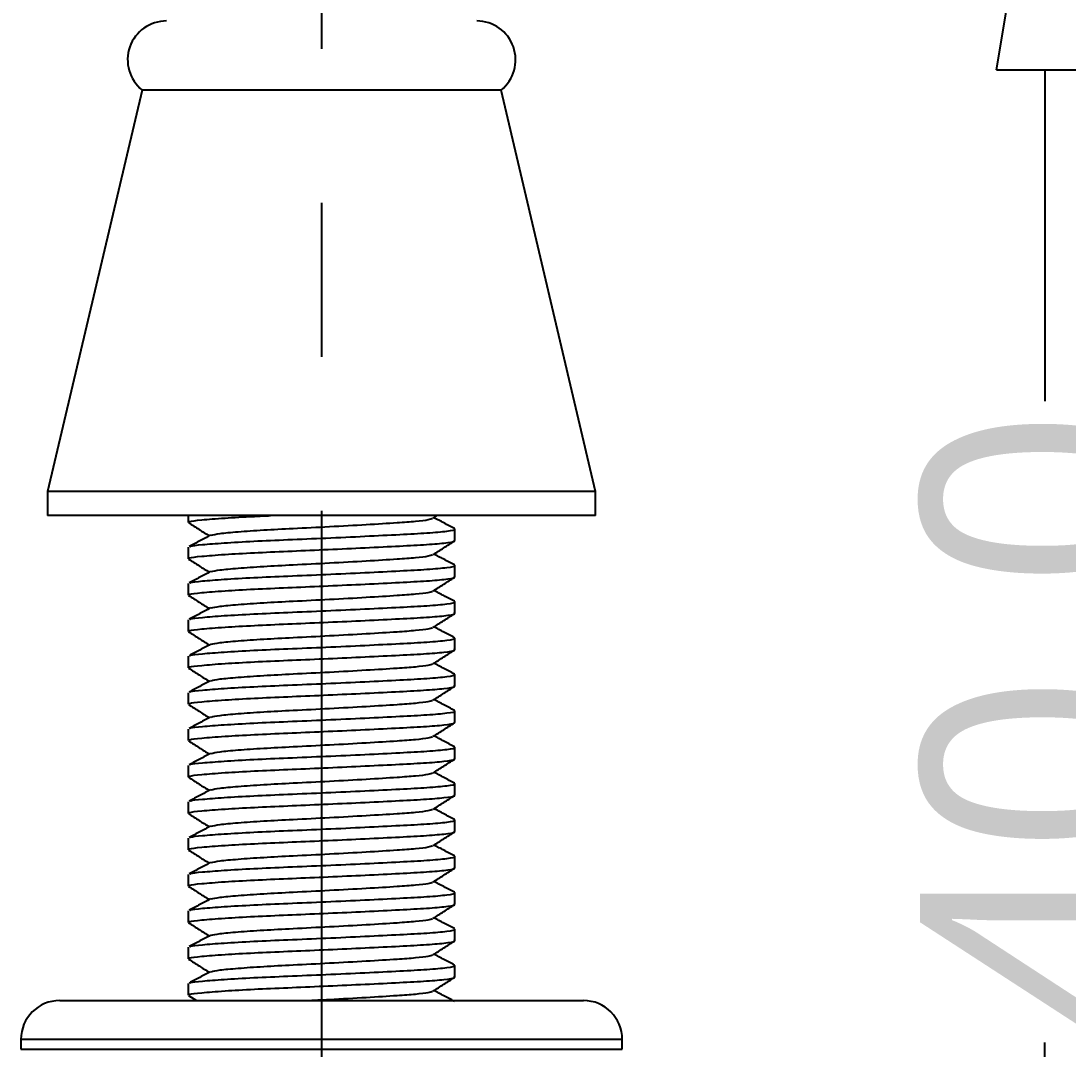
# Model space of a CAD drawing. Header units: millimetres. Extents: x 1036 to 1814, y -113 to 289.
# Drawn here: x 1143.16 to 1164.76, y 109.38 to 130.58 of the extents above; entities that cross this region are included whole.
import ezdxf

# ---------------------------------------------------------------- set-up
doc = ezdxf.new("R2010")
doc.units = ezdxf.units.MM
doc.linetypes.add('CENTER', pattern=[50.8, 31.75, -6.35, 6.35, -6.35])
doc.layers.get('0').update_dxf_attribs({"color": 8, "lineweight": 30})
doc.layers.get('Defpoints').update_dxf_attribs({"color": 6, "lineweight": 9})
for name, color, linetype, lineweight in [('CenterLine', 1, 'CENTER', 9), ('Dimension', 136, 'Continuous', 9), ('SolidLine', 7, 'Continuous', 30)]:
    doc.layers.add(name, color=color, linetype=linetype, lineweight=lineweight)
doc.styles.get("Standard").update_dxf_attribs({"font": ''})
doc.styles.get('Standard').set_extended_font_data('Microsoft YaHei Light')
doc.dimstyles.new('DENGTECx1.5', dxfattribs={"dimtxt": 5, "dimasz": 6, "dimexe": 5, "dimexo": 1, "dimgap": 0.5, "dimtad": 0, "dimdec": 1, "dimzin": 0, "dimdsep": 46, "dimtxsty": 'Standard', "dimblk": 'CLOSEDBLANK', "dimcen": 1, "dimadec": 0, "dimazin": 3, "dimtfac": 1, "dimtdec": 1, "dimtofl": 0, "dimtmove": 0, "dimatfit": 3, "dimldrblk": 'CLOSEDBLANK', "dimfxl": 1, "dimtolj": 1, "dimtzin": 0, "dimarcsym": 0})

# ---------------------------------------------------------------- blocks, each defined once
blk = doc.blocks.new('_ClosedBlank')
at = {"color": 0, "linetype": 'ByBlock', "lineweight": -2}
for p, q in [((-1, 0.1667), (0, 0)), ((-1, 0.1667), (-1, -0.1667)), ((0, 0), (-1, -0.1667))]:
    blk.add_line(p, q, dxfattribs=at)
blk = doc.blocks.new('*D45')
at = {"layer": 'Defpoints', "color": 0, "lineweight": -3}
for p in [(1153.343, 190.584), (1173.156, 190.584), (1151.662, 95.579)]:
    blk.add_point(p, dxfattribs=at)
at = {"layer": 'Dimension', "color": 0, "lineweight": -2}
for p, q in [((1154.343, 190.584), (1178.156, 190.584)), ((1173.156, 184.584), (1173.156, 153.171)), ((1173.156, 101.579), (1173.156, 140.237)), ((1152.662, 95.579), (1178.156, 95.579))]:
    blk.add_line(p, q, dxfattribs=at)
at = {"layer": 'Dimension', "color": 0, "lineweight": -2, "xscale": 6, "yscale": 6, "zscale": 6}
for p, rotation in [((1173.156, 190.584), 90), ((1173.156, 95.579), 270)]:
    blk.add_blockref('_ClosedBlank', p, dxfattribs=dict(at, rotation=rotation))
at = {"layer": 'Dimension', "color": 0, "lineweight": -3, "insert": (1173.156, 146.704), "char_height": 5, "attachment_point": 5, "rotation": 90}
blk.add_mtext('\\A1;95.0', dxfattribs=at)
blk = doc.blocks.new('*D46')
at = {"layer": 'Defpoints', "color": 0, "lineweight": -3}
for p in [(1149.363, 246.034), (1193.018, 246.034), (1151.662, 95.579)]:
    blk.add_point(p, dxfattribs=at)
at = {"layer": 'Dimension', "color": 0, "lineweight": -2}
for p, q in [((1150.363, 246.034), (1198.018, 246.034)), ((1193.018, 240.034), (1193.018, 188.887)), ((1193.018, 101.579), (1193.018, 173.546)), ((1152.662, 95.579), (1198.018, 95.579))]:
    blk.add_line(p, q, dxfattribs=at)
at = {"layer": 'Dimension', "color": 0, "lineweight": -2, "xscale": 6, "yscale": 6, "zscale": 6}
for p, rotation in [((1193.018, 246.034), 90), ((1193.018, 95.579), 270)]:
    blk.add_blockref('_ClosedBlank', p, dxfattribs=dict(at, rotation=rotation))
at = {"layer": 'Dimension', "color": 0, "lineweight": -3, "insert": (1193.018, 181.216), "char_height": 5, "attachment_point": 5, "rotation": 90}
blk.add_mtext('\\A1;150.5', dxfattribs=at)
blk = doc.blocks.new('*D51')
at = {"layer": 'Defpoints', "color": 0, "lineweight": -3}
for p in [(1160.3, 236.284), (1151.662, 95.579), (1181.92, 95.579)]:
    blk.add_point(p, dxfattribs=at)
at = {"layer": 'Dimension', "color": 0, "lineweight": -2}
for p, q in [((1161.3, 236.284), (1186.92, 236.284)), ((1181.92, 230.284), (1181.92, 173.374)), ((1181.92, 101.579), (1181.92, 157.752)), ((1152.662, 95.579), (1186.92, 95.579))]:
    blk.add_line(p, q, dxfattribs=at)
at = {"layer": 'Dimension', "color": 0, "lineweight": -2, "xscale": 6, "yscale": 6, "zscale": 6}
for p, rotation in [((1181.92, 236.284), 90), ((1181.92, 95.579), 270)]:
    blk.add_blockref('_ClosedBlank', p, dxfattribs=dict(at, rotation=rotation))
at = {"layer": 'Dimension', "color": 0, "lineweight": -3, "insert": (1181.92, 165.563), "char_height": 5, "attachment_point": 5, "rotation": 90}
blk.add_mtext('\\A1;140.7', dxfattribs=at)
blk = doc.blocks.new('*D52')
at = {"layer": 'Defpoints', "color": 0, "lineweight": -3}
for p in [(1151.662, 135.579), (1151.662, 95.579), (1164.279, 95.579)]:
    blk.add_point(p, dxfattribs=at)
at = {"layer": 'Dimension', "color": 0, "lineweight": -2}
for p, q in [((1152.662, 135.579), (1169.279, 135.579)), ((1164.279, 129.579), (1164.279, 122.747)), ((1164.279, 101.579), (1164.279, 109.52)), ((1152.662, 95.579), (1169.279, 95.579))]:
    blk.add_line(p, q, dxfattribs=at)
at = {"layer": 'Dimension', "color": 0, "lineweight": -2, "xscale": 6, "yscale": 6, "zscale": 6}
for p, rotation in [((1164.279, 135.579), 90), ((1164.279, 95.579), 270)]:
    blk.add_blockref('_ClosedBlank', p, dxfattribs=dict(at, rotation=rotation))
at = {"layer": 'Dimension', "color": 0, "lineweight": -3, "insert": (1164.279, 116.134), "char_height": 5, "attachment_point": 5, "rotation": 90}
blk.add_mtext('\\A1;40.0', dxfattribs=at)

msp = doc.modelspace()

# ---------------------------------------------------------------- linework, layer by layer
at = {"layer": 'CenterLine', "lineweight": -3, "ltscale": 0.5}
msp.add_line((1149.363, 247.485), (1149.363, 94.22), dxfattribs=at)
at = {"layer": 'SolidLine', "color": 7, "linetype": 'Continuous', "lineweight": 25}
for p, q in [((1145.663, 129.16), (1143.713, 120.884)), ((1153.063, 129.16), (1145.663, 129.16)), ((1155.013, 120.884), (1153.063, 129.16)), ((1143.713, 120.884), (1143.713, 120.384)), ((1155.013, 120.884), (1143.713, 120.884)), ((1155.013, 120.384), (1155.013, 120.884)), ((1155.013, 120.384), (1143.713, 120.384)), ((1146.613, 120.384), (1146.613, 120.244)), ((1151.662, 120.329), (1151.749, 120.384)), ((1152.113, 119.869), (1152.113, 120.108)), ((1146.613, 119.733), (1146.613, 119.494)), ((1152.113, 119.119), (1152.113, 119.358)), ((1146.613, 118.983), (1146.613, 118.744)), ((1152.113, 118.369), (1152.113, 118.608)), ((1146.613, 118.233), (1146.613, 117.994)), ((1152.113, 117.619), (1152.113, 117.858)), ((1146.613, 117.483), (1146.613, 117.244)), ((1152.113, 116.869), (1152.113, 117.108)), ((1146.613, 116.733), (1146.613, 116.494)), ((1152.113, 116.119), (1152.113, 116.358)), ((1146.613, 115.983), (1146.613, 115.744)), ((1152.113, 115.369), (1152.113, 115.608)), ((1146.613, 115.233), (1146.613, 114.994)), ((1152.113, 114.619), (1152.113, 114.858)), ((1146.613, 114.483), (1146.613, 114.244)), ((1152.113, 113.869), (1152.113, 114.108)), ((1146.613, 113.733), (1146.613, 113.494)), ((1152.113, 113.119), (1152.113, 113.358)), ((1146.613, 112.983), (1146.613, 112.744)), ((1152.113, 112.369), (1152.113, 112.608)), ((1146.613, 112.233), (1146.613, 111.994)), ((1152.113, 111.619), (1152.113, 111.858)), ((1146.613, 111.483), (1146.613, 111.244)), ((1152.113, 110.869), (1152.113, 111.108)), ((1146.613, 110.733), (1146.613, 110.494)), ((1143.963, 110.384), (1154.763, 110.384)), ((1146.616, 110.489), (1146.781, 110.384)), ((1143.163, 109.584), (1143.163, 109.384)), ((1155.563, 109.384), (1155.563, 109.584))]:
    msp.add_line(p, q, dxfattribs=at)
at = {"layer": 'SolidLine', "color": 8, "linetype": 'Continuous', "lineweight": 25}
for p, q in [((1143.166, 109.584), (1143.163, 109.584)), ((1155.563, 109.584), (1143.166, 109.584)), ((1143.163, 109.384), (1155.563, 109.384))]:
    msp.add_line(p, q, dxfattribs=at)
at = {"layer": 'SolidLine', "color": 7, "linetype": 'Continuous', "lineweight": 25}
for centre, start, end in [((1146.163, 129.784), 90, 231.3178), ((1152.563, 129.784), 308.6822, 90), ((1143.963, 109.584), 90, 180), ((1154.763, 109.584), 0, 90)]:
    msp.add_arc(centre, 0.8, start, end, dxfattribs=at)
for points, knots in [([(1146.645, 120.244), (1146.639, 120.251), (1146.622, 120.269), (1146.865, 120.296), (1147.327, 120.333), (1147.842, 120.364), (1148.197, 120.379), (1148.311, 120.384)], [0, 0, 0, 0, 0.133979, 0.385927, 0.648178, 0.887496, 1, 1, 1, 1]), ([(1147.089, 119.98), (1147.134, 119.991), (1147.219, 120.014), (1147.623, 120.051), (1148.144, 120.088), (1148.797, 120.122), (1149.536, 120.159), (1150.292, 120.201), (1150.898, 120.238), (1151.32, 120.269), (1151.581, 120.3), (1151.629, 120.32), (1151.651, 120.329)], [0, 0, 0, 0, 0.1066204, 0.2069726, 0.3082557, 0.4061638, 0.5179151, 0.6334035, 0.7462671, 0.8330012, 0.9231773, 1, 1, 1, 1]), ([(1152.106, 120.117), (1152.032, 120.156), (1151.89, 120.23), (1151.748, 120.305), (1151.68, 120.341)], [0, 0, 0, 0, 0.5215261, 1, 1, 1, 1]), ([(1146.616, 120.239), (1146.69, 120.192), (1146.833, 120.101), (1146.977, 120.01), (1147.047, 119.966)], [0, 0, 0, 0, 0.513472, 1, 1, 1, 1]), ([(1146.653, 119.746), (1146.655, 119.749), (1146.662, 119.763), (1146.891, 119.786), (1147.326, 119.821), (1147.943, 119.857), (1148.669, 119.889), (1149.463, 119.922), (1150.267, 119.959), (1150.988, 119.996), (1151.583, 120.027), (1151.971, 120.064), (1152.144, 120.093), (1152.103, 120.106), (1152.099, 120.108)], [0, 0, 0, 0, 0.027601, 0.117881, 0.211825, 0.306344, 0.397694, 0.492641, 0.590953, 0.688421, 0.782166, 0.883647, 0.986717, 1, 1, 1, 1]), ([(1147.073, 119.98), (1146.999, 119.941), (1146.851, 119.863), (1146.704, 119.785), (1146.63, 119.746)], [0, 0, 0, 0, 0.49983, 1, 1, 1, 1]), ([(1146.645, 119.494), (1146.639, 119.501), (1146.622, 119.519), (1146.866, 119.546), (1147.324, 119.583), (1147.952, 119.619), (1148.655, 119.65), (1149.412, 119.682), (1150.185, 119.717), (1150.901, 119.753), (1151.5, 119.784), (1151.92, 119.819), (1152.127, 119.849), (1152.093, 119.866), (1152.085, 119.869)], [0, 0, 0, 0, 0.050085, 0.144271, 0.242308, 0.331772, 0.418162, 0.504619, 0.594105, 0.687351, 0.776935, 0.868855, 0.969469, 1, 1, 1, 1]), ([(1151.662, 119.579), (1151.736, 119.626), (1151.883, 119.72), (1152.031, 119.814), (1152.105, 119.861)], [0, 0, 0, 0, 0.499806, 1, 1, 1, 1]), ([(1146.616, 119.489), (1146.69, 119.442), (1146.833, 119.351), (1146.977, 119.26), (1147.047, 119.216)], [0, 0, 0, 0, 0.513472, 1, 1, 1, 1]), ([(1147.089, 119.23), (1147.134, 119.241), (1147.219, 119.264), (1147.623, 119.301), (1148.144, 119.338), (1148.797, 119.372), (1149.536, 119.409), (1150.292, 119.451), (1150.898, 119.488), (1151.32, 119.519), (1151.581, 119.55), (1151.629, 119.57), (1151.651, 119.579)], [0, 0, 0, 0, 0.10662, 0.206973, 0.308256, 0.406164, 0.517915, 0.633403, 0.746267, 0.833001, 0.923177, 1, 1, 1, 1]), ([(1152.106, 119.367), (1152.032, 119.406), (1151.89, 119.48), (1151.748, 119.555), (1151.68, 119.591)], [0, 0, 0, 0, 0.521527, 1, 1, 1, 1]), ([(1147.073, 119.23), (1146.999, 119.191), (1146.851, 119.113), (1146.704, 119.035), (1146.63, 118.996)], [0, 0, 0, 0, 0.49983, 1, 1, 1, 1]), ([(1146.653, 118.996), (1146.655, 118.999), (1146.662, 119.013), (1146.891, 119.036), (1147.326, 119.071), (1147.943, 119.107), (1148.669, 119.139), (1149.463, 119.172), (1150.267, 119.209), (1150.988, 119.246), (1151.583, 119.277), (1151.971, 119.314), (1152.144, 119.343), (1152.103, 119.356), (1152.099, 119.358)], [0, 0, 0, 0, 0.027601, 0.117881, 0.211825, 0.306344, 0.397694, 0.492641, 0.590953, 0.688421, 0.782166, 0.883647, 0.986717, 1, 1, 1, 1]), ([(1146.645, 118.744), (1146.639, 118.751), (1146.622, 118.769), (1146.866, 118.796), (1147.324, 118.833), (1147.952, 118.869), (1148.655, 118.9), (1149.412, 118.932), (1150.185, 118.967), (1150.901, 119.003), (1151.5, 119.034), (1151.92, 119.069), (1152.127, 119.099), (1152.093, 119.116), (1152.085, 119.119)], [0, 0, 0, 0, 0.050085, 0.144271, 0.242308, 0.331772, 0.418162, 0.504619, 0.594105, 0.687351, 0.776935, 0.868855, 0.969469, 1, 1, 1, 1]), ([(1151.662, 118.829), (1151.736, 118.876), (1151.883, 118.97), (1152.031, 119.064), (1152.105, 119.111)], [0, 0, 0, 0, 0.499806, 1, 1, 1, 1]), ([(1147.089, 118.48), (1147.134, 118.491), (1147.219, 118.514), (1147.623, 118.551), (1148.144, 118.588), (1148.797, 118.622), (1149.536, 118.659), (1150.292, 118.701), (1150.898, 118.738), (1151.32, 118.769), (1151.581, 118.8), (1151.629, 118.82), (1151.651, 118.829)], [0, 0, 0, 0, 0.10662, 0.206973, 0.308256, 0.406164, 0.517915, 0.633403, 0.746267, 0.833001, 0.923177, 1, 1, 1, 1]), ([(1152.106, 118.617), (1152.032, 118.656), (1151.89, 118.73), (1151.748, 118.805), (1151.68, 118.841)], [0, 0, 0, 0, 0.521527, 1, 1, 1, 1]), ([(1146.616, 118.739), (1146.69, 118.692), (1146.833, 118.601), (1146.977, 118.51), (1147.047, 118.466)], [0, 0, 0, 0, 0.513472, 1, 1, 1, 1]), ([(1146.653, 118.246), (1146.655, 118.249), (1146.662, 118.263), (1146.891, 118.286), (1147.326, 118.321), (1147.943, 118.357), (1148.669, 118.389), (1149.463, 118.422), (1150.267, 118.459), (1150.988, 118.496), (1151.583, 118.527), (1151.971, 118.564), (1152.144, 118.593), (1152.103, 118.606), (1152.099, 118.608)], [0, 0, 0, 0, 0.027601, 0.117881, 0.211825, 0.306344, 0.397694, 0.492641, 0.590953, 0.688421, 0.782166, 0.883647, 0.986717, 1, 1, 1, 1]), ([(1147.073, 118.48), (1146.999, 118.441), (1146.851, 118.363), (1146.704, 118.285), (1146.63, 118.246)], [0, 0, 0, 0, 0.49983, 1, 1, 1, 1]), ([(1146.645, 117.994), (1146.639, 118.001), (1146.622, 118.019), (1146.866, 118.046), (1147.324, 118.083), (1147.952, 118.119), (1148.655, 118.15), (1149.412, 118.182), (1150.185, 118.217), (1150.901, 118.253), (1151.5, 118.284), (1151.92, 118.319), (1152.127, 118.349), (1152.093, 118.366), (1152.085, 118.369)], [0, 0, 0, 0, 0.050085, 0.144271, 0.242308, 0.331772, 0.418162, 0.504619, 0.594105, 0.687351, 0.776935, 0.868855, 0.969469, 1, 1, 1, 1]), ([(1151.662, 118.079), (1151.736, 118.126), (1151.883, 118.22), (1152.031, 118.314), (1152.105, 118.361)], [0, 0, 0, 0, 0.499806, 1, 1, 1, 1]), ([(1146.616, 117.989), (1146.69, 117.942), (1146.833, 117.851), (1146.977, 117.76), (1147.047, 117.716)], [0, 0, 0, 0, 0.513472, 1, 1, 1, 1]), ([(1147.089, 117.73), (1147.134, 117.741), (1147.219, 117.764), (1147.623, 117.801), (1148.144, 117.838), (1148.797, 117.872), (1149.536, 117.909), (1150.292, 117.951), (1150.898, 117.988), (1151.32, 118.019), (1151.581, 118.05), (1151.629, 118.07), (1151.651, 118.079)], [0, 0, 0, 0, 0.1066204, 0.2069726, 0.3082557, 0.4061638, 0.5179151, 0.6334035, 0.7462671, 0.8330012, 0.9231773, 1, 1, 1, 1]), ([(1152.106, 117.867), (1152.032, 117.906), (1151.89, 117.98), (1151.748, 118.055), (1151.68, 118.091)], [0, 0, 0, 0, 0.521527, 1, 1, 1, 1]), ([(1147.073, 117.73), (1146.999, 117.691), (1146.851, 117.613), (1146.704, 117.535), (1146.63, 117.496)], [0, 0, 0, 0, 0.49983, 1, 1, 1, 1]), ([(1146.653, 117.496), (1146.655, 117.499), (1146.662, 117.513), (1146.891, 117.536), (1147.326, 117.571), (1147.943, 117.607), (1148.669, 117.639), (1149.463, 117.672), (1150.267, 117.709), (1150.988, 117.746), (1151.583, 117.777), (1151.971, 117.814), (1152.144, 117.843), (1152.103, 117.856), (1152.099, 117.858)], [0, 0, 0, 0, 0.027601, 0.117881, 0.211825, 0.306344, 0.397694, 0.492641, 0.590953, 0.688421, 0.782166, 0.883647, 0.986717, 1, 1, 1, 1]), ([(1146.645, 117.244), (1146.639, 117.251), (1146.622, 117.269), (1146.866, 117.296), (1147.324, 117.333), (1147.952, 117.369), (1148.655, 117.4), (1149.412, 117.432), (1150.185, 117.467), (1150.901, 117.503), (1151.5, 117.534), (1151.92, 117.569), (1152.127, 117.599), (1152.093, 117.616), (1152.085, 117.619)], [0, 0, 0, 0, 0.050085, 0.144271, 0.242308, 0.331772, 0.418162, 0.504619, 0.594105, 0.687351, 0.776935, 0.868855, 0.969469, 1, 1, 1, 1]), ([(1151.662, 117.329), (1151.736, 117.376), (1151.883, 117.47), (1152.031, 117.564), (1152.105, 117.611)], [0, 0, 0, 0, 0.499806, 1, 1, 1, 1]), ([(1147.089, 116.98), (1147.134, 116.991), (1147.219, 117.014), (1147.623, 117.051), (1148.144, 117.088), (1148.797, 117.122), (1149.536, 117.159), (1150.292, 117.201), (1150.898, 117.238), (1151.32, 117.269), (1151.581, 117.3), (1151.629, 117.32), (1151.651, 117.329)], [0, 0, 0, 0, 0.10662, 0.206973, 0.308256, 0.406164, 0.517915, 0.633403, 0.746267, 0.833001, 0.923177, 1, 1, 1, 1]), ([(1152.106, 117.117), (1152.032, 117.156), (1151.89, 117.23), (1151.748, 117.305), (1151.68, 117.341)], [0, 0, 0, 0, 0.521527, 1, 1, 1, 1]), ([(1146.616, 117.239), (1146.69, 117.192), (1146.833, 117.101), (1146.977, 117.01), (1147.047, 116.966)], [0, 0, 0, 0, 0.513472, 1, 1, 1, 1]), ([(1146.653, 116.746), (1146.655, 116.749), (1146.662, 116.763), (1146.891, 116.786), (1147.326, 116.821), (1147.943, 116.857), (1148.669, 116.889), (1149.463, 116.922), (1150.267, 116.959), (1150.988, 116.996), (1151.583, 117.027), (1151.971, 117.064), (1152.144, 117.093), (1152.103, 117.106), (1152.099, 117.108)], [0, 0, 0, 0, 0.027601, 0.117881, 0.211825, 0.306344, 0.397694, 0.492641, 0.590953, 0.688421, 0.782166, 0.883647, 0.986717, 1, 1, 1, 1]), ([(1147.073, 116.98), (1146.999, 116.941), (1146.851, 116.863), (1146.704, 116.785), (1146.63, 116.746)], [0, 0, 0, 0, 0.49983, 1, 1, 1, 1]), ([(1146.645, 116.494), (1146.639, 116.501), (1146.622, 116.519), (1146.866, 116.546), (1147.324, 116.583), (1147.952, 116.619), (1148.655, 116.65), (1149.412, 116.682), (1150.185, 116.717), (1150.901, 116.753), (1151.5, 116.784), (1151.92, 116.819), (1152.127, 116.849), (1152.093, 116.866), (1152.085, 116.869)], [0, 0, 0, 0, 0.050085, 0.144271, 0.242308, 0.331772, 0.418162, 0.504619, 0.594105, 0.687351, 0.776935, 0.868855, 0.969469, 1, 1, 1, 1]), ([(1151.662, 116.579), (1151.736, 116.626), (1151.883, 116.72), (1152.031, 116.814), (1152.105, 116.861)], [0, 0, 0, 0, 0.499806, 1, 1, 1, 1]), ([(1146.616, 116.489), (1146.69, 116.442), (1146.833, 116.351), (1146.977, 116.26), (1147.047, 116.216)], [0, 0, 0, 0, 0.513472, 1, 1, 1, 1]), ([(1147.089, 116.23), (1147.134, 116.241), (1147.219, 116.264), (1147.623, 116.301), (1148.144, 116.338), (1148.797, 116.372), (1149.536, 116.409), (1150.292, 116.451), (1150.898, 116.488), (1151.32, 116.519), (1151.581, 116.55), (1151.629, 116.57), (1151.651, 116.579)], [0, 0, 0, 0, 0.10662, 0.206973, 0.308256, 0.406164, 0.517915, 0.633403, 0.746267, 0.833001, 0.923177, 1, 1, 1, 1]), ([(1152.106, 116.367), (1152.032, 116.406), (1151.89, 116.48), (1151.748, 116.555), (1151.68, 116.591)], [0, 0, 0, 0, 0.521527, 1, 1, 1, 1]), ([(1147.073, 116.23), (1146.999, 116.191), (1146.851, 116.113), (1146.704, 116.035), (1146.63, 115.996)], [0, 0, 0, 0, 0.49983, 1, 1, 1, 1]), ([(1146.653, 115.996), (1146.655, 115.999), (1146.662, 116.013), (1146.891, 116.036), (1147.326, 116.071), (1147.943, 116.107), (1148.669, 116.139), (1149.463, 116.172), (1150.267, 116.209), (1150.988, 116.246), (1151.583, 116.277), (1151.971, 116.314), (1152.144, 116.343), (1152.103, 116.356), (1152.099, 116.358)], [0, 0, 0, 0, 0.027601, 0.117881, 0.211825, 0.306344, 0.397694, 0.492641, 0.590953, 0.688421, 0.782166, 0.883647, 0.986717, 1, 1, 1, 1]), ([(1146.645, 115.744), (1146.639, 115.751), (1146.622, 115.769), (1146.866, 115.796), (1147.324, 115.833), (1147.952, 115.869), (1148.655, 115.9), (1149.412, 115.932), (1150.185, 115.967), (1150.901, 116.003), (1151.5, 116.034), (1151.92, 116.069), (1152.127, 116.099), (1152.093, 116.116), (1152.085, 116.119)], [0, 0, 0, 0, 0.050085, 0.144271, 0.242308, 0.331772, 0.418162, 0.504619, 0.594105, 0.687351, 0.776935, 0.868855, 0.969469, 1, 1, 1, 1]), ([(1151.662, 115.829), (1151.736, 115.876), (1151.883, 115.97), (1152.031, 116.064), (1152.105, 116.111)], [0, 0, 0, 0, 0.499805, 1, 1, 1, 1]), ([(1146.616, 115.739), (1146.69, 115.692), (1146.833, 115.601), (1146.977, 115.51), (1147.047, 115.466)], [0, 0, 0, 0, 0.513471, 1, 1, 1, 1]), ([(1147.089, 115.48), (1147.134, 115.491), (1147.219, 115.514), (1147.623, 115.551), (1148.144, 115.588), (1148.797, 115.622), (1149.536, 115.659), (1150.292, 115.701), (1150.898, 115.738), (1151.32, 115.769), (1151.581, 115.8), (1151.629, 115.82), (1151.651, 115.829)], [0, 0, 0, 0, 0.10662, 0.206973, 0.308256, 0.406164, 0.517915, 0.633403, 0.746267, 0.833001, 0.923177, 1, 1, 1, 1]), ([(1152.106, 115.617), (1152.032, 115.656), (1151.89, 115.73), (1151.748, 115.805), (1151.68, 115.841)], [0, 0, 0, 0, 0.521527, 1, 1, 1, 1]), ([(1146.653, 115.246), (1146.655, 115.249), (1146.662, 115.263), (1146.891, 115.286), (1147.326, 115.321), (1147.943, 115.357), (1148.669, 115.389), (1149.463, 115.422), (1150.267, 115.459), (1150.988, 115.496), (1151.583, 115.527), (1151.971, 115.564), (1152.144, 115.593), (1152.103, 115.606), (1152.099, 115.608)], [0, 0, 0, 0, 0.027601, 0.117881, 0.211825, 0.306344, 0.397694, 0.492641, 0.590953, 0.688421, 0.782166, 0.883647, 0.986717, 1, 1, 1, 1]), ([(1147.073, 115.48), (1146.999, 115.441), (1146.851, 115.363), (1146.704, 115.285), (1146.63, 115.246)], [0, 0, 0, 0, 0.499832, 1, 1, 1, 1]), ([(1146.645, 114.994), (1146.639, 115.001), (1146.622, 115.019), (1146.866, 115.046), (1147.324, 115.083), (1147.952, 115.119), (1148.655, 115.15), (1149.412, 115.182), (1150.185, 115.217), (1150.901, 115.253), (1151.5, 115.284), (1151.92, 115.319), (1152.127, 115.349), (1152.093, 115.366), (1152.085, 115.369)], [0, 0, 0, 0, 0.050085, 0.144271, 0.242308, 0.331772, 0.418162, 0.504619, 0.594105, 0.687351, 0.776935, 0.868855, 0.969469, 1, 1, 1, 1]), ([(1151.662, 115.079), (1151.736, 115.126), (1151.883, 115.22), (1152.031, 115.314), (1152.105, 115.361)], [0, 0, 0, 0, 0.499805, 1, 1, 1, 1]), ([(1152.106, 114.867), (1152.032, 114.906), (1151.89, 114.98), (1151.748, 115.055), (1151.68, 115.091)], [0, 0, 0, 0, 0.521526, 1, 1, 1, 1]), ([(1146.616, 114.989), (1146.69, 114.942), (1146.833, 114.851), (1146.977, 114.76), (1147.047, 114.716)], [0, 0, 0, 0, 0.513471, 1, 1, 1, 1]), ([(1147.089, 114.73), (1147.134, 114.741), (1147.219, 114.764), (1147.623, 114.801), (1148.144, 114.838), (1148.797, 114.872), (1149.536, 114.909), (1150.292, 114.951), (1150.898, 114.988), (1151.32, 115.019), (1151.581, 115.05), (1151.629, 115.07), (1151.651, 115.079)], [0, 0, 0, 0, 0.10662, 0.206973, 0.308256, 0.406164, 0.517915, 0.633403, 0.746267, 0.833001, 0.923177, 1, 1, 1, 1]), ([(1147.073, 114.73), (1146.999, 114.691), (1146.851, 114.613), (1146.704, 114.535), (1146.63, 114.496)], [0, 0, 0, 0, 0.499831, 1, 1, 1, 1]), ([(1146.653, 114.496), (1146.655, 114.499), (1146.662, 114.513), (1146.891, 114.536), (1147.326, 114.571), (1147.943, 114.607), (1148.669, 114.639), (1149.463, 114.672), (1150.267, 114.709), (1150.988, 114.746), (1151.583, 114.777), (1151.971, 114.814), (1152.144, 114.843), (1152.103, 114.856), (1152.099, 114.858)], [0, 0, 0, 0, 0.027601, 0.117881, 0.211825, 0.306344, 0.397694, 0.492641, 0.590953, 0.688421, 0.782166, 0.883647, 0.986717, 1, 1, 1, 1]), ([(1146.645, 114.244), (1146.639, 114.251), (1146.622, 114.269), (1146.866, 114.296), (1147.324, 114.333), (1147.952, 114.369), (1148.655, 114.4), (1149.412, 114.432), (1150.185, 114.467), (1150.901, 114.503), (1151.5, 114.534), (1151.92, 114.569), (1152.127, 114.599), (1152.093, 114.616), (1152.085, 114.619)], [0, 0, 0, 0, 0.050085, 0.144271, 0.242308, 0.331772, 0.418162, 0.504619, 0.594105, 0.687351, 0.776935, 0.868855, 0.969469, 1, 1, 1, 1]), ([(1151.662, 114.329), (1151.736, 114.376), (1151.883, 114.47), (1152.031, 114.564), (1152.105, 114.611)], [0, 0, 0, 0, 0.499806, 1, 1, 1, 1]), ([(1146.616, 114.239), (1146.69, 114.192), (1146.833, 114.101), (1146.977, 114.01), (1147.047, 113.966)], [0, 0, 0, 0, 0.513472, 1, 1, 1, 1]), ([(1147.089, 113.98), (1147.134, 113.991), (1147.219, 114.014), (1147.623, 114.051), (1148.144, 114.088), (1148.797, 114.122), (1149.536, 114.159), (1150.292, 114.201), (1150.898, 114.238), (1151.32, 114.269), (1151.581, 114.3), (1151.629, 114.32), (1151.651, 114.329)], [0, 0, 0, 0, 0.1066204, 0.2069726, 0.3082557, 0.4061638, 0.5179151, 0.6334035, 0.7462671, 0.8330012, 0.9231773, 1, 1, 1, 1]), ([(1152.106, 114.117), (1152.032, 114.156), (1151.89, 114.23), (1151.748, 114.305), (1151.68, 114.341)], [0, 0, 0, 0, 0.521526, 1, 1, 1, 1]), ([(1146.653, 113.746), (1146.655, 113.749), (1146.662, 113.763), (1146.891, 113.786), (1147.326, 113.821), (1147.943, 113.857), (1148.669, 113.889), (1149.463, 113.922), (1150.267, 113.959), (1150.988, 113.996), (1151.583, 114.027), (1151.971, 114.064), (1152.144, 114.093), (1152.103, 114.106), (1152.099, 114.108)], [0, 0, 0, 0, 0.027601, 0.117881, 0.211825, 0.306344, 0.397694, 0.492641, 0.590953, 0.688421, 0.782166, 0.883647, 0.986717, 1, 1, 1, 1]), ([(1147.073, 113.98), (1146.999, 113.941), (1146.851, 113.863), (1146.704, 113.785), (1146.63, 113.746)], [0, 0, 0, 0, 0.49983, 1, 1, 1, 1]), ([(1146.645, 113.494), (1146.639, 113.501), (1146.622, 113.519), (1146.866, 113.546), (1147.324, 113.583), (1147.952, 113.619), (1148.655, 113.65), (1149.412, 113.682), (1150.185, 113.717), (1150.901, 113.753), (1151.5, 113.784), (1151.92, 113.819), (1152.127, 113.849), (1152.093, 113.866), (1152.085, 113.869)], [0, 0, 0, 0, 0.050085, 0.144271, 0.242308, 0.331772, 0.418162, 0.504619, 0.594105, 0.687351, 0.776935, 0.868855, 0.969469, 1, 1, 1, 1]), ([(1151.662, 113.579), (1151.736, 113.626), (1151.883, 113.72), (1152.031, 113.814), (1152.105, 113.861)], [0, 0, 0, 0, 0.499806, 1, 1, 1, 1]), ([(1147.089, 113.23), (1147.134, 113.241), (1147.219, 113.264), (1147.623, 113.301), (1148.144, 113.338), (1148.797, 113.372), (1149.536, 113.409), (1150.292, 113.451), (1150.898, 113.488), (1151.32, 113.519), (1151.581, 113.55), (1151.629, 113.57), (1151.651, 113.579)], [0, 0, 0, 0, 0.1066204, 0.2069726, 0.3082557, 0.4061638, 0.5179151, 0.6334035, 0.7462671, 0.8330012, 0.9231773, 1, 1, 1, 1]), ([(1152.106, 113.367), (1152.032, 113.406), (1151.89, 113.48), (1151.748, 113.555), (1151.68, 113.591)], [0, 0, 0, 0, 0.521526, 1, 1, 1, 1]), ([(1146.616, 113.489), (1146.69, 113.442), (1146.833, 113.351), (1146.977, 113.26), (1147.047, 113.216)], [0, 0, 0, 0, 0.513472, 1, 1, 1, 1]), ([(1147.073, 113.23), (1146.999, 113.191), (1146.851, 113.113), (1146.704, 113.035), (1146.63, 112.996)], [0, 0, 0, 0, 0.49983, 1, 1, 1, 1]), ([(1146.653, 112.996), (1146.655, 112.999), (1146.662, 113.013), (1146.891, 113.036), (1147.326, 113.071), (1147.943, 113.107), (1148.669, 113.139), (1149.463, 113.172), (1150.267, 113.209), (1150.988, 113.246), (1151.583, 113.277), (1151.971, 113.314), (1152.144, 113.343), (1152.103, 113.356), (1152.099, 113.358)], [0, 0, 0, 0, 0.027601, 0.117881, 0.211825, 0.306344, 0.397694, 0.492641, 0.590953, 0.688421, 0.782166, 0.883647, 0.986717, 1, 1, 1, 1]), ([(1146.645, 112.744), (1146.639, 112.751), (1146.622, 112.769), (1146.866, 112.796), (1147.324, 112.833), (1147.952, 112.869), (1148.655, 112.9), (1149.412, 112.932), (1150.185, 112.967), (1150.901, 113.003), (1151.5, 113.034), (1151.92, 113.069), (1152.127, 113.099), (1152.093, 113.116), (1152.085, 113.119)], [0, 0, 0, 0, 0.050085, 0.144271, 0.242308, 0.331772, 0.418162, 0.504619, 0.594105, 0.687351, 0.776935, 0.868855, 0.969469, 1, 1, 1, 1]), ([(1151.662, 112.829), (1151.736, 112.876), (1151.883, 112.97), (1152.031, 113.064), (1152.105, 113.111)], [0, 0, 0, 0, 0.499806, 1, 1, 1, 1]), ([(1146.616, 112.739), (1146.69, 112.692), (1146.833, 112.601), (1146.977, 112.51), (1147.047, 112.466)], [0, 0, 0, 0, 0.513472, 1, 1, 1, 1]), ([(1147.089, 112.48), (1147.134, 112.491), (1147.219, 112.514), (1147.623, 112.551), (1148.144, 112.588), (1148.797, 112.622), (1149.536, 112.659), (1150.292, 112.701), (1150.898, 112.738), (1151.32, 112.769), (1151.581, 112.8), (1151.629, 112.82), (1151.651, 112.829)], [0, 0, 0, 0, 0.10662, 0.206973, 0.308256, 0.406164, 0.517915, 0.633403, 0.746267, 0.833001, 0.923177, 1, 1, 1, 1]), ([(1152.106, 112.617), (1152.032, 112.656), (1151.89, 112.73), (1151.748, 112.805), (1151.68, 112.841)], [0, 0, 0, 0, 0.521527, 1, 1, 1, 1]), ([(1146.653, 112.246), (1146.655, 112.249), (1146.662, 112.263), (1146.891, 112.286), (1147.326, 112.321), (1147.943, 112.357), (1148.669, 112.389), (1149.463, 112.422), (1150.267, 112.459), (1150.988, 112.496), (1151.583, 112.527), (1151.971, 112.564), (1152.144, 112.593), (1152.103, 112.606), (1152.099, 112.608)], [0, 0, 0, 0, 0.027601, 0.117881, 0.211825, 0.306344, 0.397694, 0.492641, 0.590953, 0.688421, 0.782166, 0.883647, 0.986717, 1, 1, 1, 1]), ([(1147.073, 112.48), (1146.999, 112.441), (1146.851, 112.363), (1146.704, 112.285), (1146.63, 112.246)], [0, 0, 0, 0, 0.49983, 1, 1, 1, 1]), ([(1146.645, 111.994), (1146.639, 112.001), (1146.622, 112.019), (1146.866, 112.046), (1147.324, 112.083), (1147.952, 112.119), (1148.655, 112.15), (1149.412, 112.182), (1150.185, 112.217), (1150.901, 112.253), (1151.5, 112.284), (1151.92, 112.319), (1152.127, 112.349), (1152.093, 112.366), (1152.085, 112.369)], [0, 0, 0, 0, 0.050085, 0.144271, 0.242308, 0.331772, 0.418162, 0.504619, 0.594105, 0.687351, 0.776935, 0.868855, 0.969469, 1, 1, 1, 1]), ([(1151.662, 112.079), (1151.736, 112.126), (1151.883, 112.22), (1152.031, 112.314), (1152.105, 112.361)], [0, 0, 0, 0, 0.499805, 1, 1, 1, 1]), ([(1147.089, 111.73), (1147.134, 111.741), (1147.219, 111.764), (1147.623, 111.801), (1148.144, 111.838), (1148.797, 111.872), (1149.536, 111.909), (1150.292, 111.951), (1150.898, 111.988), (1151.32, 112.019), (1151.581, 112.05), (1151.629, 112.07), (1151.651, 112.079)], [0, 0, 0, 0, 0.10662, 0.206973, 0.308256, 0.406164, 0.517915, 0.633403, 0.746267, 0.833001, 0.923177, 1, 1, 1, 1]), ([(1152.106, 111.867), (1152.032, 111.906), (1151.89, 111.98), (1151.748, 112.055), (1151.68, 112.091)], [0, 0, 0, 0, 0.521527, 1, 1, 1, 1]), ([(1146.616, 111.989), (1146.69, 111.942), (1146.833, 111.851), (1146.977, 111.76), (1147.047, 111.716)], [0, 0, 0, 0, 0.513472, 1, 1, 1, 1]), ([(1146.653, 111.496), (1146.655, 111.499), (1146.662, 111.513), (1146.891, 111.536), (1147.326, 111.571), (1147.943, 111.607), (1148.669, 111.639), (1149.463, 111.672), (1150.267, 111.709), (1150.988, 111.746), (1151.583, 111.777), (1151.971, 111.814), (1152.144, 111.843), (1152.103, 111.856), (1152.099, 111.858)], [0, 0, 0, 0, 0.027601, 0.117881, 0.211825, 0.306344, 0.397694, 0.492641, 0.590953, 0.688421, 0.782166, 0.883647, 0.986717, 1, 1, 1, 1]), ([(1147.073, 111.73), (1146.999, 111.691), (1146.851, 111.613), (1146.704, 111.535), (1146.63, 111.496)], [0, 0, 0, 0, 0.49983, 1, 1, 1, 1]), ([(1146.645, 111.244), (1146.639, 111.251), (1146.622, 111.269), (1146.866, 111.296), (1147.324, 111.333), (1147.952, 111.369), (1148.655, 111.4), (1149.412, 111.432), (1150.185, 111.467), (1150.901, 111.503), (1151.5, 111.534), (1151.92, 111.569), (1152.127, 111.599), (1152.093, 111.616), (1152.085, 111.619)], [0, 0, 0, 0, 0.050085, 0.144271, 0.242308, 0.331772, 0.418162, 0.504619, 0.594105, 0.687351, 0.776935, 0.868855, 0.969469, 1, 1, 1, 1]), ([(1151.662, 111.329), (1151.736, 111.376), (1151.883, 111.47), (1152.031, 111.564), (1152.105, 111.611)], [0, 0, 0, 0, 0.499805, 1, 1, 1, 1]), ([(1146.616, 111.239), (1146.69, 111.192), (1146.833, 111.101), (1146.977, 111.01), (1147.047, 110.966)], [0, 0, 0, 0, 0.513471, 1, 1, 1, 1]), ([(1147.089, 110.98), (1147.134, 110.991), (1147.219, 111.014), (1147.623, 111.051), (1148.144, 111.088), (1148.797, 111.122), (1149.536, 111.159), (1150.292, 111.201), (1150.898, 111.238), (1151.32, 111.269), (1151.581, 111.3), (1151.629, 111.32), (1151.651, 111.329)], [0, 0, 0, 0, 0.10662, 0.206973, 0.308256, 0.406164, 0.517915, 0.633403, 0.746267, 0.833001, 0.923177, 1, 1, 1, 1]), ([(1152.106, 111.117), (1152.032, 111.156), (1151.89, 111.23), (1151.748, 111.305), (1151.68, 111.341)], [0, 0, 0, 0, 0.521527, 1, 1, 1, 1]), ([(1146.653, 110.746), (1146.655, 110.749), (1146.662, 110.763), (1146.891, 110.786), (1147.326, 110.821), (1147.943, 110.857), (1148.669, 110.889), (1149.463, 110.922), (1150.267, 110.959), (1150.988, 110.996), (1151.583, 111.027), (1151.971, 111.064), (1152.144, 111.093), (1152.103, 111.106), (1152.099, 111.108)], [0, 0, 0, 0, 0.027601, 0.117881, 0.211825, 0.306344, 0.397694, 0.492641, 0.590953, 0.688421, 0.782166, 0.883647, 0.986717, 1, 1, 1, 1]), ([(1147.073, 110.98), (1146.999, 110.941), (1146.851, 110.863), (1146.704, 110.785), (1146.63, 110.746)], [0, 0, 0, 0, 0.499831, 1, 1, 1, 1]), ([(1146.645, 110.494), (1146.639, 110.501), (1146.622, 110.519), (1146.866, 110.546), (1147.324, 110.583), (1147.952, 110.619), (1148.655, 110.65), (1149.412, 110.682), (1150.185, 110.717), (1150.901, 110.753), (1151.5, 110.784), (1151.92, 110.819), (1152.127, 110.849), (1152.093, 110.866), (1152.085, 110.869)], [0, 0, 0, 0, 0.050085, 0.144271, 0.242308, 0.331772, 0.418162, 0.504619, 0.594105, 0.687351, 0.776935, 0.868855, 0.969469, 1, 1, 1, 1]), ([(1151.662, 110.579), (1151.736, 110.626), (1151.883, 110.72), (1152.031, 110.814), (1152.105, 110.861)], [0, 0, 0, 0, 0.499806, 1, 1, 1, 1]), ([(1149.041, 110.384), (1149.202, 110.392), (1149.622, 110.413), (1150.293, 110.451), (1150.898, 110.488), (1151.32, 110.519), (1151.581, 110.55), (1151.629, 110.57), (1151.651, 110.579)], [0, 0, 0, 0, 0.130332, 0.33867, 0.542273, 0.698739, 0.861414, 1, 1, 1, 1]), ([(1152.106, 110.367), (1152.032, 110.406), (1151.89, 110.48), (1151.748, 110.555), (1151.68, 110.591)], [0, 0, 0, 0, 0.521526, 1, 1, 1, 1])]:
    msp.add_open_spline(points, degree=3, knots=knots, dxfattribs=at)

# ---------------------------------------------------------------- dimensions: what is measured, and where the dimension line sits
at = {"layer": 'Dimension', "lineweight": -3}
for base, p1, p2, picture, middle in [((1193.018, 246.034), (1151.662, 95.579), (1149.363, 246.034), '*D46', (1193.018, 181.216)), ((1181.92, 95.579), (1160.3, 236.284), (1151.662, 95.579), '*D51', (1181.92, 165.563)), ((1173.156, 190.584), (1151.662, 95.579), (1153.343, 190.584), '*D45', (1173.156, 146.704)), ((1164.279, 95.579), (1151.662, 135.579), (1151.662, 95.579), '*D52', (1164.279, 116.134))]:
    dim = msp.add_linear_dim(base=base, p1=p1, p2=p2, angle=90, dimstyle='DENGTECx1.5', dxfattribs=at)
    dim.commit()
    dim.dimension.update_dxf_attribs({"geometry": picture, "text_midpoint": middle, "dimtype": 160})

doc.saveas('drawing.dxf')
